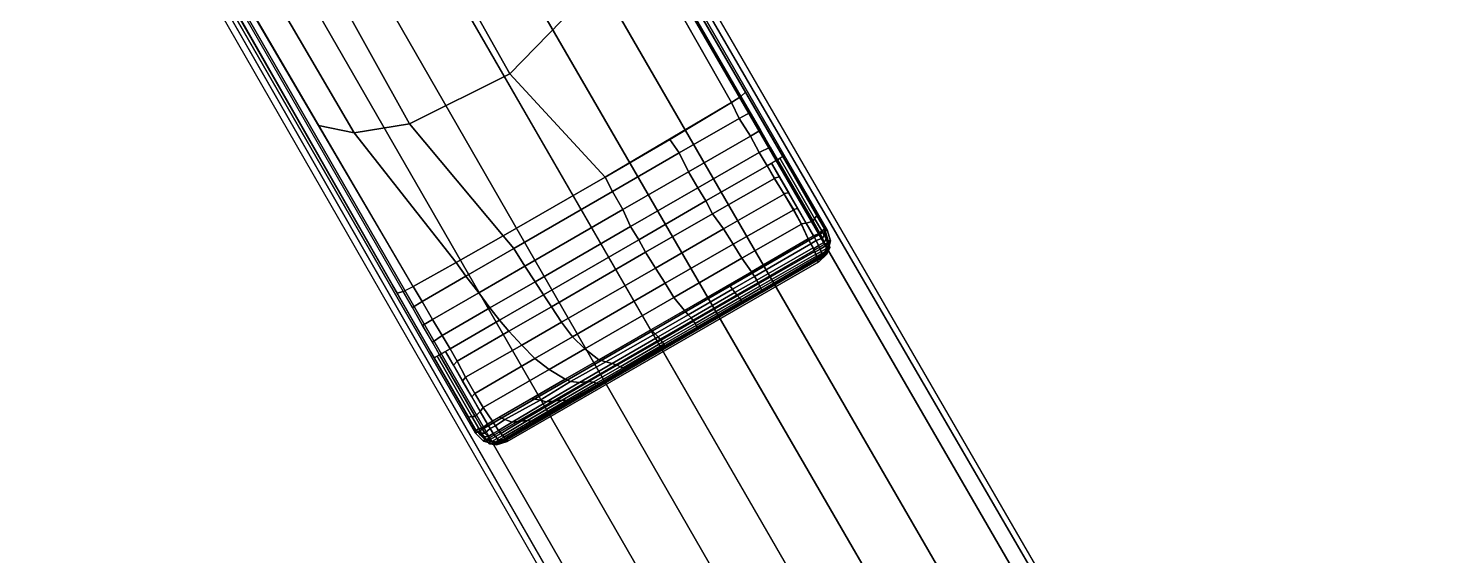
# Model space of a CAD drawing. Header units: inches. Extents: x -1507 to 39677, y -2256 to 26424.
# Drawn here: x 2721.26 to 2726.72, y 1576.48 to 1578.52 of the extents above; entities that cross this region are included whole.
import ezdxf

# ---------------------------------------------------------------- set-up
doc = ezdxf.new("R2010")
doc.units = ezdxf.units.IN
doc.layers.add('table leg', color=7, linetype='Continuous')
doc.layers.add('table top', color=7, linetype='Continuous')

msp = doc.modelspace()

# ---------------------------------------------------------------- linework, layer by layer
at = {"layer": 'table leg'}
for points, invisible_edges in [([(2721.2637, 1583.157, 122.7413), (2722.7175, 1580.5947, 123.3749), (2725.6848, 1575.4871, 122.918), (2725.7147, 1575.4791, 122.2923)], 1), ([(2724.2661, 1574.6428, 122.2923), (2724.2741, 1574.6727, 122.918), (2721.3345, 1579.7962, 123.3749), (2719.8424, 1582.3364, 122.7413)], 4)]:
    msp.add_3dface(points, dxfattribs=dict(at, invisible_edges=invisible_edges))
for points in [[(2722.7175, 1580.5947, 123.3749), (2722.6712, 1580.5635, 123.4446), (2725.6321, 1575.4518, 122.9894), (2725.6848, 1575.4871, 122.918)], [(2722.4606, 1580.4419, 123.484), (2725.4188, 1575.3287, 123.0233), (2725.6321, 1575.4518, 122.9894), (2722.6712, 1580.5635, 123.4446)], [(2722.244, 1580.3169, 123.5206), (2725.2048, 1575.2051, 123.0476), (2725.4188, 1575.3287, 123.0233), (2722.4606, 1580.4419, 123.484)], [(2724.9816, 1575.0762, 123.0699), (2725.2048, 1575.2051, 123.0476), (2722.244, 1580.3169, 123.5206), (2722.0269, 1580.1916, 123.5417)], [(2722.0289, 1580.1927, 123.5417), (2721.8119, 1580.0674, 123.5206), (2724.7584, 1574.9474, 123.0476), (2724.9816, 1575.0762, 123.0699)], [(2721.5952, 1579.9423, 123.484), (2724.5443, 1574.8238, 123.0233), (2724.7584, 1574.9474, 123.0476), (2721.8119, 1580.0674, 123.5206)], [(2721.3847, 1579.8208, 123.4446), (2724.3311, 1574.7007, 122.9894), (2724.5443, 1574.8238, 123.0233), (2721.5952, 1579.9423, 123.484)], [(2724.2741, 1574.6727, 122.918), (2724.3311, 1574.7007, 122.9894), (2721.3847, 1579.8208, 123.4446), (2721.3345, 1579.7962, 123.3749)]]:
    msp.add_3dface(points, dxfattribs=at)
at = {"layer": 'table top', "invisible_edges": 15}
for points in [[(2723.166, 1565.5532, 20.5), (2723.1658, 1606.9554, 20.5), (2718.3829, 1607.1347, 20.5), (2718.3819, 1565.374, 20.5)], [(2718.3857, 1607.1346, 19.324), (2723.1653, 1606.9553, 19.324), (2723.1661, 1565.5532, 19.324), (2718.3835, 1565.374, 19.324)], [(2727.9401, 1565.8517, 19.324), (2723.1661, 1565.5532, 19.324), (2723.1653, 1606.9553, 19.324), (2727.9401, 1606.6569, 19.324)], [(2727.9401, 1565.8517, 20.5), (2727.9401, 1606.6569, 20.5), (2723.1658, 1606.9554, 20.5), (2723.166, 1565.5532, 20.5)]]:
    msp.add_3dface(points, dxfattribs=at)
at = {"layer": 'table top'}
for points in [[(2724.3494, 1577.7392, 147.1256), (2720.3088, 1584.7378, 147.1256), (2718.9491, 1583.9528, 147.1256), (2722.9898, 1576.9542, 147.1256)], [(2724.3375, 1577.7487, 146.8095), (2720.8877, 1583.6779, 146.3069), (2720.7198, 1584.0259, 147.1256), (2724.3494, 1577.7392, 147.1256)], [(2724.0332, 1578.2712, 146.6766), (2720.9374, 1583.5748, 146.0644), (2720.8877, 1583.6779, 146.3069), (2724.017, 1578.2997, 146.7628)], [(2724.0332, 1578.2712, 146.6766), (2724.0154, 1578.2544, 146.6206), (2720.9428, 1583.5635, 146.0377), (2720.9374, 1583.5748, 146.0644)], [(2723.979, 1578.2309, 146.5981), (2720.9477, 1583.5535, 146.0141), (2720.9428, 1583.5635, 146.0377), (2724.0154, 1578.2544, 146.6206)], [(2719.5775, 1582.9215, 146.3069), (2722.9874, 1576.9693, 146.8095), (2722.9898, 1576.9542, 147.1256), (2719.3601, 1583.2409, 147.1256)], [(2719.642, 1582.8269, 146.0644), (2722.6871, 1577.4941, 146.6766), (2722.6706, 1577.5223, 146.7628), (2719.5775, 1582.9215, 146.3069)], [(2719.642, 1582.8269, 146.0644), (2719.649, 1582.8165, 146.0377), (2722.7106, 1577.5011, 146.6206), (2722.6871, 1577.4941, 146.6766)], [(2722.7106, 1577.5011, 146.6206), (2722.7491, 1577.5208, 146.5981), (2719.6553, 1582.8073, 146.0141), (2719.649, 1582.8165, 146.0377)], [(2722.8748, 1580.1762, 146.3833), (2723.6236, 1578.8577, 146.5286), (2723.122, 1578.3414, 146.3891), (2722.3799, 1579.6631, 146.2433)], [(2722.3799, 1579.6631, 146.2433), (2723.122, 1578.3414, 146.3891), (2722.7353, 1578.1484, 146.4076), (2722.0004, 1579.4703, 146.2595)], [(2721.7512, 1579.431, 146.3237), (2722.5211, 1578.114, 146.4624), (2722.3838, 1578.1424, 146.5286), (2721.6099, 1579.4613, 146.382)], [(2722.0004, 1579.4703, 146.2595), (2722.7353, 1578.1484, 146.4076), (2722.5211, 1578.114, 146.4624), (2721.7512, 1579.431, 146.3237)], [(2723.6236, 1578.8577, 146.5286), (2723.979, 1578.2309, 146.5981), (2723.491, 1577.9425, 146.5371), (2723.122, 1578.3414, 146.3891)], [(2723.122, 1578.3414, 146.3891), (2723.491, 1577.9425, 146.5371), (2723.0969, 1577.716, 146.5467), (2722.7353, 1578.1484, 146.4076)], [(2724.1772, 1578.0223, 146.693), (2724.0332, 1578.2712, 146.6766), (2724.017, 1578.2997, 146.7628), (2724.1649, 1578.0454, 146.7844)], [(2724.009, 1578.1699, 146.6038), (2723.979, 1578.2309, 146.5981), (2724.0154, 1578.2544, 146.6206), (2724.0512, 1578.1926, 146.6246)], [(2724.157, 1578.0102, 146.6362), (2724.0154, 1578.2544, 146.6206), (2724.0332, 1578.2712, 146.6766), (2724.1772, 1578.0223, 146.693)], [(2723.491, 1577.9425, 146.5371), (2723.979, 1578.2309, 146.5981), (2723.7404, 1578.0887, 146.558)], [(2724.009, 1578.1699, 146.6038), (2723.7776, 1578.0363, 146.5683), (2723.7404, 1578.0887, 146.558), (2723.979, 1578.2309, 146.5981)], [(2724.0521, 1578.1018, 146.6087), (2724.009, 1578.1699, 146.6038), (2724.0512, 1578.1926, 146.6246), (2724.091, 1578.124, 146.629)], [(2722.5211, 1578.114, 146.4624), (2722.9156, 1577.6137, 146.5684), (2722.7491, 1577.5208, 146.5981), (2722.3838, 1578.1424, 146.5286)], [(2722.7353, 1578.1484, 146.4076), (2723.0969, 1577.716, 146.5467), (2722.9156, 1577.6137, 146.5684), (2722.5211, 1578.114, 146.4624)], [(2724.0521, 1578.1018, 146.6087), (2723.8129, 1577.9636, 146.5723), (2723.7776, 1578.0363, 146.5683), (2724.009, 1578.1699, 146.6038)], [(2723.7776, 1578.0363, 146.5683), (2723.5188, 1577.8869, 146.5511), (2723.491, 1577.9425, 146.5371), (2723.7404, 1578.0887, 146.558)], [(2724.0864, 1578.0386, 146.6112), (2723.8498, 1577.9019, 146.5745), (2723.8129, 1577.9636, 146.5723), (2724.0521, 1578.1018, 146.6087)], [(2724.0864, 1578.0386, 146.6112), (2724.0521, 1578.1018, 146.6087), (2724.091, 1578.124, 146.629), (2724.1287, 1578.059, 146.6331)], [(2723.8129, 1577.9636, 146.5723), (2723.5594, 1577.8173, 146.5528), (2723.5188, 1577.8869, 146.5511), (2723.7776, 1578.0363, 146.5683)], [(2724.1168, 1577.9871, 146.6119), (2723.8806, 1577.8507, 146.5759), (2723.8498, 1577.9019, 146.5745), (2724.0864, 1578.0386, 146.6112)], [(2724.1168, 1577.9871, 146.6119), (2724.0864, 1578.0386, 146.6112), (2724.1287, 1578.059, 146.6331), (2724.157, 1578.0102, 146.6362)], [(2724.3094, 1577.7933, 146.6911), (2724.1772, 1578.0223, 146.693), (2724.1649, 1578.0454, 146.7844), (2724.3084, 1577.7988, 146.8053)], [(2724.3006, 1577.7831, 146.6606), (2724.1663, 1578.0158, 146.6622), (2724.1772, 1578.0223, 146.693), (2724.3094, 1577.7933, 146.6911)], [(2724.1459, 1577.9376, 146.6122), (2723.9053, 1577.8013, 146.5818), (2723.8806, 1577.8507, 146.5759), (2724.1168, 1577.9871, 146.6119)], [(2724.1448, 1577.9393, 146.6122), (2724.1168, 1577.9871, 146.6119), (2724.1344, 1577.9972, 146.6225), (2724.165, 1577.9441, 146.6221)], [(2724.2681, 1577.7655, 146.6208), (2724.1344, 1577.9972, 146.6225), (2724.157, 1578.0102, 146.6362), (2724.2944, 1577.7722, 146.6349)], [(2724.2944, 1577.7722, 146.6349), (2724.157, 1578.0102, 146.6362), (2724.1663, 1578.0158, 146.6622), (2724.3006, 1577.7831, 146.6606)], [(2723.5188, 1577.8869, 146.5511), (2723.1376, 1577.6668, 146.558), (2723.0969, 1577.716, 146.5467), (2723.491, 1577.9425, 146.5371)], [(2723.8498, 1577.9019, 146.5745), (2723.5896, 1577.7517, 146.5548), (2723.5594, 1577.8173, 146.5528), (2723.8129, 1577.9636, 146.5723)], [(2724.1833, 1577.8765, 146.6128), (2723.9482, 1577.7433, 146.5833), (2723.9053, 1577.8013, 146.5818), (2724.1459, 1577.9376, 146.6122)], [(2724.181, 1577.8802, 146.6127), (2724.1448, 1577.9393, 146.6122), (2724.165, 1577.9441, 146.6221), (2724.2004, 1577.8827, 146.6217)], [(2723.5594, 1577.8173, 146.5528), (2723.1812, 1577.599, 146.5626), (2723.1376, 1577.6668, 146.558), (2723.5188, 1577.8869, 146.5511)], [(2723.8806, 1577.8507, 146.5759), (2723.6211, 1577.7008, 146.5554), (2723.5896, 1577.7517, 146.5548), (2723.8498, 1577.9019, 146.5745)], [(2724.2196, 1577.816, 146.6132), (2723.9861, 1577.6841, 146.5836), (2723.9482, 1577.7433, 146.5833), (2724.1833, 1577.8765, 146.6128)], [(2724.2182, 1577.8184, 146.6132), (2724.181, 1577.8802, 146.6127), (2724.2004, 1577.8827, 146.6217), (2724.2359, 1577.8212, 146.6212)], [(2723.5896, 1577.7517, 146.5548), (2723.2203, 1577.5385, 146.5645), (2723.1812, 1577.599, 146.5626), (2723.5594, 1577.8173, 146.5528)], [(2723.8806, 1577.8507, 146.5759), (2723.9053, 1577.8013, 146.5818), (2723.6475, 1577.6525, 146.5633), (2723.6211, 1577.7008, 146.5554)], [(2724.2496, 1577.7613, 146.6133), (2724.0194, 1577.6298, 146.5828), (2723.9861, 1577.6841, 146.5836), (2724.2196, 1577.816, 146.6132)], [(2724.2488, 1577.7629, 146.6133), (2724.2182, 1577.8184, 146.6132), (2724.2359, 1577.8212, 146.6212), (2724.2681, 1577.7655, 146.6208)], [(2723.6211, 1577.7008, 146.5554), (2723.2531, 1577.4884, 146.5642), (2723.2203, 1577.5385, 146.5645), (2723.5896, 1577.7517, 146.5548)], [(2723.9053, 1577.8013, 146.5818), (2723.9482, 1577.7433, 146.5833), (2723.6854, 1577.5918, 146.5641), (2723.6475, 1577.6525, 146.5633)], [(2724.276, 1577.7049, 146.6127), (2724.0571, 1577.5773, 146.5836), (2724.0194, 1577.6298, 146.5828), (2724.2496, 1577.7613, 146.6133)], [(2724.276, 1577.7049, 146.6127), (2724.2488, 1577.7629, 146.6133), (2724.2681, 1577.7655, 146.6208), (2724.2964, 1577.7167, 146.6258)], [(2724.2964, 1577.7167, 146.6258), (2724.2681, 1577.7655, 146.6208), (2724.2944, 1577.7722, 146.6349), (2724.321, 1577.7266, 146.6389)], [(2724.321, 1577.7266, 146.6389), (2724.2944, 1577.7722, 146.6349), (2724.3006, 1577.7831, 146.6606), (2724.3279, 1577.7359, 146.6654)], [(2724.3279, 1577.7359, 146.6654), (2724.3006, 1577.7831, 146.6606), (2724.3094, 1577.7933, 146.6911), (2724.3392, 1577.7418, 146.6963)], [(2724.3392, 1577.7418, 146.6963), (2724.3094, 1577.7933, 146.6911), (2724.3084, 1577.7988, 146.8053), (2724.3375, 1577.7487, 146.8095)], [(2723.1376, 1577.6668, 146.558), (2722.9523, 1577.5598, 146.5769), (2722.9156, 1577.6137, 146.5684), (2723.0969, 1577.716, 146.5467)], [(2724.3615, 1577.6966, 147.1256), (2724.3494, 1577.7392, 147.1256), (2722.9898, 1576.9542, 147.1256), (2723.0207, 1576.9224, 147.1256)], [(2723.0207, 1576.9224, 147.1256), (2723.0717, 1576.9092, 147.1256), (2724.3474, 1577.6458, 147.1256), (2724.3615, 1577.6966, 147.1256)], [(2723.6211, 1577.7008, 146.5554), (2723.6475, 1577.6525, 146.5633), (2723.2832, 1577.4423, 146.5687), (2723.2531, 1577.4884, 146.5642)], [(2723.9482, 1577.7433, 146.5833), (2723.9861, 1577.6841, 146.5836), (2723.7233, 1577.5326, 146.5643), (2723.6854, 1577.5918, 146.5641)], [(2724.0687, 1577.5589, 146.5873), (2724.0571, 1577.5773, 146.5836), (2724.276, 1577.7049, 146.6127), (2724.2864, 1577.6857, 146.6154)], [(2724.276, 1577.7049, 146.6127), (2724.2964, 1577.7167, 146.6258), (2724.3063, 1577.6984, 146.6282), (2724.2864, 1577.6857, 146.6154)], [(2724.2864, 1577.6857, 146.6154), (2724.3063, 1577.6984, 146.6282), (2724.3161, 1577.6789, 146.6358), (2724.2959, 1577.6665, 146.6238)], [(2724.2964, 1577.7167, 146.6258), (2724.321, 1577.7266, 146.6389), (2724.3315, 1577.7074, 146.6417), (2724.3063, 1577.6984, 146.6282)], [(2724.3063, 1577.6984, 146.6282), (2724.3315, 1577.7074, 146.6417), (2724.3365, 1577.6906, 146.6489), (2724.3161, 1577.6789, 146.6358)], [(2724.3315, 1577.7074, 146.6417), (2724.321, 1577.7266, 146.6389), (2724.3279, 1577.7359, 146.6654), (2724.3374, 1577.7184, 146.6677)], [(2724.3279, 1577.7359, 146.6654), (2724.3392, 1577.7418, 146.6963), (2724.3412, 1577.7356, 146.7016), (2724.3374, 1577.7184, 146.6677)], [(2724.3315, 1577.7074, 146.6417), (2724.3374, 1577.7184, 146.6677), (2724.3454, 1577.7027, 146.6736), (2724.3365, 1577.6906, 146.6489)], [(2724.3365, 1577.6906, 146.6489), (2724.3454, 1577.7027, 146.6736), (2724.3509, 1577.6909, 146.6809), (2724.3426, 1577.6769, 146.6592)], [(2724.3454, 1577.7027, 146.6736), (2724.3454, 1577.7027, 146.6736), (2724.3374, 1577.7184, 146.6677), (2724.3412, 1577.7356, 146.7016)], [(2724.3531, 1577.6973, 146.7339), (2724.3392, 1577.7418, 146.6963), (2724.3392, 1577.7418, 146.6963), (2724.3375, 1577.7487, 146.8095)], [(2724.3531, 1577.6973, 146.7339), (2724.3375, 1577.7487, 146.8095), (2724.3494, 1577.7392, 147.1256), (2724.3615, 1577.6966, 147.1256)], [(2724.3474, 1577.6458, 147.1256), (2724.3385, 1577.6465, 146.7041), (2724.3531, 1577.6973, 146.7339), (2724.3615, 1577.6966, 147.1256)], [(2724.3454, 1577.7027, 146.6736), (2724.3412, 1577.7356, 146.7016), (2724.3438, 1577.7273, 146.7086), (2724.3509, 1577.6909, 146.6809)], [(2724.3509, 1577.6909, 146.6809), (2724.3438, 1577.7273, 146.7086), (2724.3466, 1577.7184, 146.7161), (2724.3557, 1577.6792, 146.6912)], [(2724.3588, 1577.6709, 146.7011), (2724.3493, 1577.7095, 146.7236), (2724.3531, 1577.6973, 146.7339), (2724.3463, 1577.6736, 146.72)], [(2724.3557, 1577.6792, 146.6912), (2724.3466, 1577.7184, 146.7161), (2724.3493, 1577.7095, 146.7236), (2724.3588, 1577.6709, 146.7011)], [(2723.1812, 1577.599, 146.5626), (2723.0024, 1577.4957, 146.5802), (2722.9523, 1577.5598, 146.5769), (2723.1376, 1577.6668, 146.558)], [(2723.0717, 1576.9092, 147.1256), (2723.1127, 1576.9212, 147.1256), (2724.3165, 1577.6162, 147.1256), (2724.3474, 1577.6458, 147.1256)], [(2723.6475, 1577.6525, 146.5633), (2723.6854, 1577.5918, 146.5641), (2723.3228, 1577.3824, 146.5688), (2723.2832, 1577.4423, 146.5687)], [(2723.9861, 1577.6841, 146.5836), (2724.0194, 1577.6298, 146.5828), (2723.756, 1577.4778, 146.5634), (2723.7233, 1577.5326, 146.5643)], [(2724.0766, 1577.5449, 146.5923), (2724.0687, 1577.5589, 146.5873), (2724.2864, 1577.6857, 146.6154), (2724.2943, 1577.67, 146.6218)], [(2724.0836, 1577.5309, 146.6022), (2724.0766, 1577.5449, 146.5923), (2724.2943, 1577.67, 146.6218), (2724.3008, 1577.6557, 146.6314)], [(2724.0888, 1577.5217, 146.612), (2724.0836, 1577.5309, 146.6022), (2724.3008, 1577.6557, 146.6314), (2724.3048, 1577.6458, 146.6411)], [(2724.0932, 1577.5137, 146.6236), (2724.0888, 1577.5217, 146.612), (2724.3048, 1577.6458, 146.6411), (2724.3078, 1577.6371, 146.6524)], [(2724.2959, 1577.6665, 146.6238), (2724.3161, 1577.6789, 146.6358), (2724.3222, 1577.6651, 146.6461), (2724.302, 1577.6527, 146.634)], [(2724.302, 1577.6527, 146.634), (2724.3222, 1577.6651, 146.6461), (2724.3258, 1577.6559, 146.6557), (2724.3056, 1577.6435, 146.6437)], [(2724.3056, 1577.6435, 146.6437), (2724.3258, 1577.6559, 146.6557), (2724.3284, 1577.648, 146.6667), (2724.3082, 1577.6356, 146.6547)], [(2724.3296, 1577.6436, 146.6744), (2724.3284, 1577.648, 146.6667), (2724.3082, 1577.6356, 146.6547), (2724.3097, 1577.6295, 146.666)], [(2724.3082, 1577.6356, 146.6547), (2724.3284, 1577.648, 146.6667), (2724.3296, 1577.6436, 146.6744), (2724.3097, 1577.6295, 146.666)], [(2724.3097, 1577.6295, 146.666), (2724.3296, 1577.6436, 146.6744), (2724.3302, 1577.6403, 146.6819), (2724.3102, 1577.626, 146.6748)], [(2724.3102, 1577.626, 146.6748), (2724.3302, 1577.6403, 146.6819), (2724.3306, 1577.637, 146.6904), (2724.3101, 1577.6226, 146.6868)], [(2724.3161, 1577.6789, 146.6358), (2724.3365, 1577.6906, 146.6489), (2724.3426, 1577.6769, 146.6592), (2724.3222, 1577.6651, 146.6461)], [(2724.3222, 1577.6651, 146.6461), (2724.3426, 1577.6769, 146.6592), (2724.3462, 1577.6677, 146.6688), (2724.3258, 1577.6559, 146.6557)], [(2724.3258, 1577.6559, 146.6557), (2724.3462, 1577.6677, 146.6688), (2724.3488, 1577.6598, 146.6798), (2724.3284, 1577.648, 146.6667)], [(2724.3284, 1577.648, 146.6667), (2724.3488, 1577.6598, 146.6798), (2724.35, 1577.6554, 146.6875), (2724.3296, 1577.6436, 146.6744)], [(2724.3284, 1577.648, 146.6667), (2724.3488, 1577.6598, 146.6798), (2724.35, 1577.6554, 146.6875), (2724.3296, 1577.6436, 146.6744)], [(2724.3306, 1577.637, 146.6904), (2724.3507, 1577.6519, 146.6948), (2724.3385, 1577.6465, 146.7041), (2724.3293, 1577.6303, 146.7041)], [(2724.3323, 1577.6313, 147.1256), (2724.3293, 1577.6303, 146.7041), (2724.3385, 1577.6465, 146.7041), (2724.3474, 1577.6458, 147.1256)], [(2724.3302, 1577.6403, 146.6819), (2724.3296, 1577.6436, 146.6744), (2724.35, 1577.6554, 146.6875), (2724.3503, 1577.6539, 146.6905)], [(2724.3302, 1577.6403, 146.6819), (2724.3503, 1577.6539, 146.6905), (2724.3507, 1577.6519, 146.6948), (2724.3306, 1577.637, 146.6904)], [(2724.3463, 1577.6736, 146.72), (2724.3463, 1577.6736, 146.72), (2724.3385, 1577.6465, 146.7041), (2724.3588, 1577.6709, 146.7011)], [(2724.3385, 1577.6465, 146.7041), (2724.3385, 1577.6465, 146.7041), (2724.3507, 1577.6519, 146.6948), (2724.3588, 1577.6709, 146.7011)], [(2724.3426, 1577.6769, 146.6592), (2724.3509, 1577.6909, 146.6809), (2724.3557, 1577.6792, 146.6912), (2724.3462, 1577.6677, 146.6688)], [(2724.3462, 1577.6677, 146.6688), (2724.3557, 1577.6792, 146.6912), (2724.3588, 1577.6709, 146.7011), (2724.3488, 1577.6598, 146.6798)], [(2724.3488, 1577.6598, 146.6798), (2724.3588, 1577.6709, 146.7011), (2724.3588, 1577.6709, 146.7011), (2724.35, 1577.6554, 146.6875)], [(2724.3488, 1577.6598, 146.6798), (2724.3588, 1577.6709, 146.7011), (2724.3588, 1577.6709, 146.7011), (2724.35, 1577.6554, 146.6875)], [(2724.35, 1577.6554, 146.6875), (2724.3588, 1577.6709, 146.7011), (2724.3588, 1577.6709, 146.7011), (2724.3507, 1577.6519, 146.6948)], [(2722.9523, 1577.5598, 146.5769), (2722.7835, 1577.4624, 146.6038), (2722.7491, 1577.5208, 146.5981), (2722.9156, 1577.6137, 146.5684)], [(2723.2203, 1577.5385, 146.5645), (2723.045, 1577.4373, 146.5824), (2723.0024, 1577.4957, 146.5802), (2723.1812, 1577.599, 146.5626)], [(2723.1127, 1576.9212, 147.1256), (2723.1128, 1576.9298, 146.7001), (2724.309, 1577.6205, 146.7001), (2724.3165, 1577.6162, 147.1256)], [(2723.6854, 1577.5918, 146.5641), (2723.7233, 1577.5326, 146.5643), (2723.3644, 1577.3255, 146.5688), (2723.3228, 1577.3824, 146.5688)], [(2724.0194, 1577.6298, 146.5828), (2724.0571, 1577.5773, 146.5836), (2723.7979, 1577.4282, 146.5627), (2723.756, 1577.4778, 146.5634)], [(2724.0969, 1577.5068, 146.6345), (2724.0932, 1577.5137, 146.6236), (2724.3078, 1577.6371, 146.6524), (2724.3095, 1577.6305, 146.664)], [(2724.0977, 1577.499, 146.6712), (2724.309, 1577.6205, 146.7001), (2724.0949, 1577.4969, 146.7001)], [(2724.0983, 1577.5048, 146.6445), (2724.0969, 1577.5068, 146.6345), (2724.3095, 1577.6305, 146.664), (2724.3102, 1577.6266, 146.6732)], [(2724.0977, 1577.499, 146.6712), (2724.0989, 1577.5013, 146.6575), (2724.3102, 1577.6227, 146.6863), (2724.309, 1577.6205, 146.7001)], [(2724.0989, 1577.5013, 146.6575), (2724.0983, 1577.5048, 146.6445), (2724.3102, 1577.6266, 146.6732), (2724.3102, 1577.6227, 146.6863)], [(2724.3101, 1577.6226, 146.6868), (2724.3306, 1577.637, 146.6904), (2724.3293, 1577.6303, 146.7041), (2724.309, 1577.6205, 146.7001)], [(2724.3165, 1577.6162, 147.1256), (2724.309, 1577.6205, 146.7001), (2724.3293, 1577.6303, 146.7041), (2724.3323, 1577.6313, 147.1256)], [(2723.0024, 1577.4957, 146.5802), (2722.8244, 1577.393, 146.6087), (2722.7835, 1577.4624, 146.6038), (2722.9523, 1577.5598, 146.5769)], [(2723.2531, 1577.4884, 146.5642), (2723.0828, 1577.3901, 146.5821), (2723.045, 1577.4373, 146.5824), (2723.2203, 1577.5385, 146.5645)], [(2723.7233, 1577.5326, 146.5643), (2723.756, 1577.4778, 146.5634), (2723.4125, 1577.2795, 146.568), (2723.3644, 1577.3255, 146.5688)], [(2723.9832, 1577.5101, 146.5783), (2723.9698, 1577.527, 146.5765), (2724.0571, 1577.5773, 146.5836), (2724.0687, 1577.5589, 146.5873)], [(2723.9927, 1577.4967, 146.5835), (2723.9832, 1577.5101, 146.5783), (2724.0687, 1577.5589, 146.5873), (2724.0766, 1577.5449, 146.5923)], [(2724.0028, 1577.4845, 146.5936), (2723.9927, 1577.4967, 146.5835), (2724.0766, 1577.5449, 146.5923), (2724.0836, 1577.5309, 146.6022)], [(2722.6871, 1577.4941, 146.6766), (2722.8306, 1577.2449, 146.693), (2722.8168, 1577.2671, 146.7844), (2722.6706, 1577.5223, 146.7628)], [(2722.7106, 1577.5011, 146.6206), (2722.8513, 1577.2563, 146.6362), (2722.8306, 1577.2449, 146.693), (2722.6871, 1577.4941, 146.6766)], [(2722.7491, 1577.5208, 146.5981), (2722.7835, 1577.4624, 146.6038), (2722.7462, 1577.4391, 146.6246), (2722.7106, 1577.5011, 146.6206)], [(2723.045, 1577.4373, 146.5824), (2722.861, 1577.331, 146.6112), (2722.8244, 1577.393, 146.6087), (2723.0024, 1577.4957, 146.5802)], [(2723.2531, 1577.4884, 146.5642), (2723.2832, 1577.4423, 146.5687), (2723.1185, 1577.3474, 146.5845), (2723.0828, 1577.3901, 146.5821)], [(2723.756, 1577.4778, 146.5634), (2723.7979, 1577.4282, 146.5627), (2723.4661, 1577.2367, 146.5656), (2723.4125, 1577.2795, 146.568)], [(2723.8123, 1577.4114, 146.5682), (2723.7979, 1577.4282, 146.5627), (2723.9698, 1577.527, 146.5765), (2723.9832, 1577.5101, 146.5783)], [(2723.8228, 1577.3988, 146.5734), (2723.8123, 1577.4114, 146.5682), (2723.9832, 1577.5101, 146.5783), (2723.9927, 1577.4967, 146.5835)], [(2723.832, 1577.3861, 146.5831), (2723.8228, 1577.3988, 146.5734), (2723.9927, 1577.4967, 146.5835), (2724.0028, 1577.4845, 146.5936)], [(2723.8386, 1577.3776, 146.5929), (2723.832, 1577.3861, 146.5831), (2724.0028, 1577.4845, 146.5936), (2724.0098, 1577.4762, 146.6034)], [(2724.0098, 1577.4762, 146.6034), (2724.0028, 1577.4845, 146.5936), (2724.0836, 1577.5309, 146.6022), (2724.0888, 1577.5217, 146.612)], [(2724.0149, 1577.4686, 146.615), (2724.0098, 1577.4762, 146.6034), (2724.0888, 1577.5217, 146.612), (2724.0932, 1577.5137, 146.6236)], [(2724.0179, 1577.4628, 146.6267), (2724.0149, 1577.4686, 146.615), (2724.0932, 1577.5137, 146.6236), (2724.0969, 1577.5068, 146.6345)], [(2724.0187, 1577.4536, 146.6626), (2724.0977, 1577.499, 146.6712), (2724.0949, 1577.4969, 146.7001), (2724.0153, 1577.4509, 146.7001)], [(2724.0191, 1577.4592, 146.6358), (2724.0179, 1577.4628, 146.6267), (2724.0969, 1577.5068, 146.6345), (2724.0983, 1577.5048, 146.6445)], [(2724.0187, 1577.4536, 146.6626), (2724.02, 1577.4559, 146.6489), (2724.0989, 1577.5013, 146.6575), (2724.0977, 1577.499, 146.6712)], [(2724.02, 1577.4559, 146.6489), (2724.0191, 1577.4592, 146.6358), (2724.0983, 1577.5048, 146.6445), (2724.0989, 1577.5013, 146.6575)], [(2722.7835, 1577.4624, 146.6038), (2722.8244, 1577.393, 146.6087), (2722.7857, 1577.3703, 146.629), (2722.7462, 1577.4391, 146.6246)], [(2723.0828, 1577.3901, 146.5821), (2722.8914, 1577.2796, 146.6119), (2722.861, 1577.331, 146.6112), (2723.045, 1577.4373, 146.5824)], [(2723.2832, 1577.4423, 146.5687), (2723.3228, 1577.3824, 146.5688), (2723.1691, 1577.2939, 146.5835), (2723.1185, 1577.3474, 146.5845)], [(2723.6838, 1577.3376, 146.5657), (2723.6692, 1577.3539, 146.5638), (2723.7979, 1577.4282, 146.5627), (2723.8123, 1577.4114, 146.5682)], [(2723.8432, 1577.3697, 146.6044), (2723.8386, 1577.3776, 146.5929), (2724.0098, 1577.4762, 146.6034), (2724.0149, 1577.4686, 146.615)], [(2723.846, 1577.3637, 146.6159), (2723.8432, 1577.3697, 146.6044), (2724.0149, 1577.4686, 146.615), (2724.0179, 1577.4628, 146.6267)], [(2723.8477, 1577.3551, 146.6519), (2724.0187, 1577.4536, 146.6626), (2724.0153, 1577.4509, 146.7001), (2723.8445, 1577.3523, 146.7001)], [(2723.8474, 1577.3603, 146.625), (2723.846, 1577.3637, 146.6159), (2724.0179, 1577.4628, 146.6267), (2724.0191, 1577.4592, 146.6358)], [(2723.8479, 1577.3568, 146.6381), (2723.8474, 1577.3603, 146.625), (2724.0191, 1577.4592, 146.6358), (2724.02, 1577.4559, 146.6489)], [(2723.8477, 1577.3551, 146.6519), (2723.8479, 1577.3568, 146.6381), (2724.02, 1577.4559, 146.6489), (2724.0187, 1577.4536, 146.6626)], [(2722.8244, 1577.393, 146.6087), (2722.861, 1577.331, 146.6112), (2722.8232, 1577.3052, 146.6331), (2722.7857, 1577.3703, 146.629)], [(2723.0828, 1577.3901, 146.5821), (2723.1185, 1577.3474, 146.5845), (2722.9187, 1577.2314, 146.6122), (2722.8914, 1577.2796, 146.6119)], [(2723.3228, 1577.3824, 146.5688), (2723.3644, 1577.3255, 146.5688), (2723.2194, 1577.2419, 146.5822), (2723.1691, 1577.2939, 146.5835)], [(2723.6959, 1577.3256, 146.5709), (2723.6838, 1577.3376, 146.5657), (2723.8123, 1577.4114, 146.5682), (2723.8228, 1577.3988, 146.5734)], [(2723.7061, 1577.3135, 146.5805), (2723.6959, 1577.3256, 146.5709), (2723.8228, 1577.3988, 146.5734), (2723.832, 1577.3861, 146.5831)], [(2723.7128, 1577.305, 146.5902), (2723.7061, 1577.3135, 146.5805), (2723.832, 1577.3861, 146.5831), (2723.8386, 1577.3776, 146.5929)], [(2723.7179, 1577.2975, 146.6015), (2723.7128, 1577.305, 146.5902), (2723.8386, 1577.3776, 146.5929), (2723.8432, 1577.3697, 146.6044)], [(2723.7214, 1577.292, 146.6133), (2723.7179, 1577.2975, 146.6015), (2723.8432, 1577.3697, 146.6044), (2723.846, 1577.3637, 146.6159)], [(2722.861, 1577.331, 146.6112), (2722.8914, 1577.2796, 146.6119), (2722.8513, 1577.2563, 146.6362), (2722.8232, 1577.3052, 146.6331)], [(2723.1185, 1577.3474, 146.5845), (2723.1691, 1577.2939, 146.5835), (2722.9518, 1577.1706, 146.6127), (2722.9187, 1577.2314, 146.6122)], [(2723.3644, 1577.3255, 146.5688), (2723.4125, 1577.2795, 146.568), (2723.2745, 1577.2, 146.5798), (2723.2194, 1577.2419, 146.5822)], [(2723.4661, 1577.2367, 146.5656), (2723.6692, 1577.3539, 146.5638), (2723.6838, 1577.3376, 146.5657), (2723.4933, 1577.229, 146.5703)], [(2723.4933, 1577.229, 146.5703), (2723.6838, 1577.3376, 146.5657), (2723.6959, 1577.3256, 146.5709), (2723.5176, 1577.2226, 146.5746)], [(2723.5176, 1577.2226, 146.5746), (2723.6959, 1577.3256, 146.5709), (2723.7061, 1577.3135, 146.5805), (2723.5376, 1577.2161, 146.5836)], [(2723.5376, 1577.2161, 146.5836), (2723.7061, 1577.3135, 146.5805), (2723.7128, 1577.305, 146.5902), (2723.5487, 1577.2102, 146.593)], [(2723.724, 1577.2837, 146.6493), (2723.8477, 1577.3551, 146.6519), (2723.8445, 1577.3523, 146.7001), (2723.7206, 1577.2808, 146.7001)], [(2723.7234, 1577.2888, 146.6225), (2723.7214, 1577.292, 146.6133), (2723.846, 1577.3637, 146.6159), (2723.8474, 1577.3603, 146.625)], [(2723.7247, 1577.2857, 146.6355), (2723.7234, 1577.2888, 146.6225), (2723.8474, 1577.3603, 146.625), (2723.8479, 1577.3568, 146.6381)], [(2723.724, 1577.2837, 146.6493), (2723.7247, 1577.2857, 146.6355), (2723.8479, 1577.3568, 146.6381), (2723.8477, 1577.3551, 146.6519)], [(2722.8306, 1577.2449, 146.693), (2722.9629, 1577.0159, 146.6911), (2722.9586, 1577.0195, 146.8053), (2722.8168, 1577.2671, 146.7844)], [(2722.8739, 1577.2694, 146.6225), (2723.0076, 1577.0378, 146.6208), (2722.9887, 1577.0183, 146.6349), (2722.8513, 1577.2563, 146.6362)], [(2722.8914, 1577.2796, 146.6119), (2722.9187, 1577.2314, 146.6122), (2722.9045, 1577.2164, 146.6221), (2722.8739, 1577.2694, 146.6225)], [(2723.1691, 1577.2939, 146.5835), (2723.2194, 1577.2419, 146.5822), (2722.9868, 1577.1074, 146.6132), (2722.9518, 1577.1706, 146.6127)], [(2723.4125, 1577.2795, 146.568), (2723.4661, 1577.2367, 146.5656), (2723.3371, 1577.1623, 146.5753), (2723.2745, 1577.2, 146.5798)], [(2723.5487, 1577.2102, 146.593), (2723.7128, 1577.305, 146.5902), (2723.7179, 1577.2975, 146.6015), (2723.5601, 1577.2063, 146.6043)], [(2723.5601, 1577.2063, 146.6043), (2723.7179, 1577.2975, 146.6015), (2723.7214, 1577.292, 146.6133), (2723.5688, 1577.2038, 146.6158)], [(2723.5688, 1577.2038, 146.6158), (2723.7214, 1577.292, 146.6133), (2723.7234, 1577.2888, 146.6225), (2723.574, 1577.2025, 146.6248)], [(2723.574, 1577.2025, 146.6248), (2723.7234, 1577.2888, 146.6225), (2723.7247, 1577.2857, 146.6355), (2723.5786, 1577.2013, 146.6376)], [(2723.5786, 1577.2013, 146.6376), (2723.7247, 1577.2857, 146.6355), (2723.724, 1577.2837, 146.6493), (2723.5817, 1577.2016, 146.6512)], [(2723.5817, 1577.2016, 146.6512), (2723.724, 1577.2837, 146.6493), (2723.7206, 1577.2808, 146.7001), (2723.5894, 1577.205, 146.7001)], [(2722.8418, 1577.2511, 146.6622), (2722.9762, 1577.0184, 146.6606), (2722.9629, 1577.0159, 146.6911), (2722.8306, 1577.2449, 146.693)], [(2722.8513, 1577.2563, 146.6362), (2722.9887, 1577.0183, 146.6349), (2722.9762, 1577.0184, 146.6606), (2722.8418, 1577.2511, 146.6622)], [(2722.9187, 1577.2314, 146.6122), (2722.9518, 1577.1706, 146.6127), (2722.9399, 1577.155, 146.6217), (2722.9045, 1577.2164, 146.6221)], [(2723.2194, 1577.2419, 146.5822), (2723.2745, 1577.2, 146.5798), (2723.0195, 1577.0532, 146.6133), (2722.9868, 1577.1074, 146.6132)], [(2723.3568, 1577.1538, 146.5795), (2723.3371, 1577.1623, 146.5753), (2723.4661, 1577.2367, 146.5656), (2723.4933, 1577.229, 146.5703)], [(2723.3919, 1577.1498, 146.5833), (2723.3568, 1577.1538, 146.5795), (2723.4933, 1577.229, 146.5703), (2723.5176, 1577.2226, 146.5746)], [(2723.428, 1577.1527, 146.5905), (2723.3919, 1577.1498, 146.5833), (2723.5176, 1577.2226, 146.5746), (2723.5376, 1577.2161, 146.5836)], [(2723.4448, 1577.1501, 146.5993), (2723.428, 1577.1527, 146.5905), (2723.5376, 1577.2161, 146.5836), (2723.5487, 1577.2102, 146.593)], [(2723.4574, 1577.147, 146.6099), (2723.4448, 1577.1501, 146.5993), (2723.5487, 1577.2102, 146.593), (2723.5601, 1577.2063, 146.6043)], [(2723.466, 1577.1443, 146.6212), (2723.4574, 1577.147, 146.6099), (2723.5601, 1577.2063, 146.6043), (2723.5688, 1577.2038, 146.6158)], [(2723.4816, 1577.1437, 146.6561), (2723.5817, 1577.2016, 146.6512), (2723.5894, 1577.205, 146.7001), (2723.4876, 1577.1462, 146.7001)], [(2722.9518, 1577.1706, 146.6127), (2722.9868, 1577.1074, 146.6132), (2722.9754, 1577.0935, 146.6212), (2722.9399, 1577.155, 146.6217)], [(2723.2745, 1577.2, 146.5798), (2723.3371, 1577.1623, 146.5753), (2723.0561, 1577.0006, 146.6127), (2723.0195, 1577.0532, 146.6133)], [(2723.2395, 1577.0811, 146.5937), (2723.2076, 1577.0878, 146.5925), (2723.3371, 1577.1623, 146.5753), (2723.3568, 1577.1538, 146.5795)], [(2723.2639, 1577.0753, 146.5969), (2723.2395, 1577.0811, 146.5937), (2723.3568, 1577.1538, 146.5795), (2723.3919, 1577.1498, 146.5833)], [(2723.3003, 1577.0786, 146.603), (2723.2639, 1577.0753, 146.5969), (2723.3919, 1577.1498, 146.5833), (2723.428, 1577.1527, 146.5905)], [(2723.3253, 1577.0809, 146.6103), (2723.3003, 1577.0786, 146.603), (2723.428, 1577.1527, 146.5905), (2723.4448, 1577.1501, 146.5993)], [(2723.3416, 1577.0799, 146.6202), (2723.3253, 1577.0809, 146.6103), (2723.4448, 1577.1501, 146.5993), (2723.4574, 1577.147, 146.6099)], [(2723.4711, 1577.143, 146.6301), (2723.466, 1577.1443, 146.6212), (2723.5688, 1577.2038, 146.6158), (2723.574, 1577.2025, 146.6248)], [(2723.4786, 1577.1434, 146.6426), (2723.4711, 1577.143, 146.6301), (2723.574, 1577.2025, 146.6248), (2723.5786, 1577.2013, 146.6376)], [(2723.4816, 1577.1437, 146.6561), (2723.4786, 1577.1434, 146.6426), (2723.5786, 1577.2013, 146.6376), (2723.5817, 1577.2016, 146.6512)], [(2722.9868, 1577.1074, 146.6132), (2723.0195, 1577.0532, 146.6133), (2723.0076, 1577.0378, 146.6208), (2722.9754, 1577.0935, 146.6212)], [(2723.3536, 1577.0793, 146.6307), (2723.3416, 1577.0799, 146.6202), (2723.4574, 1577.147, 146.6099), (2723.466, 1577.1443, 146.6212)], [(2723.359, 1577.0781, 146.6394), (2723.3536, 1577.0793, 146.6307), (2723.466, 1577.1443, 146.6212), (2723.4711, 1577.143, 146.6301)], [(2723.3669, 1577.0788, 146.6517), (2723.359, 1577.0781, 146.6394), (2723.4711, 1577.143, 146.6301), (2723.4786, 1577.1434, 146.6426)], [(2723.3747, 1577.0817, 146.6646), (2723.3669, 1577.0788, 146.6517), (2723.4786, 1577.1434, 146.6426), (2723.4816, 1577.1437, 146.6561)], [(2723.3747, 1577.0817, 146.6646), (2723.4816, 1577.1437, 146.6561), (2723.4876, 1577.1462, 146.7001), (2723.3693, 1577.0779, 146.7001)], [(2723.0195, 1577.0532, 146.6133), (2723.0561, 1577.0006, 146.6127), (2723.0358, 1576.9888, 146.6258), (2723.0076, 1577.0378, 146.6208)], [(2723.1033, 1577.0064, 146.6096), (2723.0822, 1577.0156, 146.6092), (2723.2076, 1577.0878, 146.5925), (2723.2395, 1577.0811, 146.5937)], [(2723.1315, 1576.9961, 146.6155), (2723.1033, 1577.0064, 146.6096), (2723.2395, 1577.0811, 146.5937), (2723.2639, 1577.0753, 146.5969)], [(2723.1669, 1576.9997, 146.6212), (2723.1315, 1576.9961, 146.6155), (2723.2639, 1577.0753, 146.5969), (2723.3003, 1577.0786, 146.603)], [(2723.1911, 1577.0022, 146.6279), (2723.1669, 1576.9997, 146.6212), (2723.3003, 1577.0786, 146.603), (2723.3253, 1577.0809, 146.6103)], [(2723.2056, 1577.0005, 146.6375), (2723.1911, 1577.0022, 146.6279), (2723.3253, 1577.0809, 146.6103), (2723.3416, 1577.0799, 146.6202)], [(2723.2177, 1577.0002, 146.6477), (2723.2056, 1577.0005, 146.6375), (2723.3416, 1577.0799, 146.6202), (2723.3536, 1577.0793, 146.6307)], [(2723.2215, 1576.9982, 146.6564), (2723.2177, 1577.0002, 146.6477), (2723.3536, 1577.0793, 146.6307), (2723.359, 1577.0781, 146.6394)], [(2723.229, 1576.9988, 146.6682), (2723.2215, 1576.9982, 146.6564), (2723.359, 1577.0781, 146.6394), (2723.3669, 1577.0788, 146.6517)], [(2723.2275, 1576.9965, 146.682), (2723.3747, 1577.0817, 146.6646), (2723.3693, 1577.0779, 146.7001), (2723.2261, 1576.9953, 146.7001)], [(2723.2275, 1576.9965, 146.682), (2723.229, 1576.9988, 146.6682), (2723.3669, 1577.0788, 146.6517), (2723.3747, 1577.0817, 146.6646)], [(2722.9629, 1577.0159, 146.6911), (2722.9926, 1576.9643, 146.6963), (2722.9874, 1576.9693, 146.8095), (2722.9586, 1577.0195, 146.8053)], [(2722.9762, 1577.0184, 146.6606), (2723.0033, 1576.9712, 146.6654), (2722.9926, 1576.9643, 146.6963), (2722.9629, 1577.0159, 146.6911)], [(2722.9887, 1577.0183, 146.6349), (2723.0148, 1576.9725, 146.6389), (2723.0033, 1576.9712, 146.6654), (2722.9762, 1577.0184, 146.6606)], [(2723.0076, 1577.0378, 146.6208), (2723.0358, 1576.9888, 146.6258), (2723.0148, 1576.9725, 146.6389), (2722.9887, 1577.0183, 146.6349)], [(2723.0148, 1576.9725, 146.6389), (2723.0358, 1576.9888, 146.6258), (2723.0466, 1576.9711, 146.6282), (2723.0262, 1576.9539, 146.6417)], [(2723.0358, 1576.9888, 146.6258), (2723.0561, 1577.0006, 146.6127), (2723.0676, 1576.982, 146.6154), (2723.0466, 1576.9711, 146.6282)], [(2723.0676, 1576.982, 146.6154), (2723.0561, 1577.0006, 146.6127), (2723.0822, 1577.0156, 146.6092), (2723.1033, 1577.0064, 146.6096)], [(2723.0794, 1576.9642, 146.6238), (2723.0676, 1576.982, 146.6154), (2723.1033, 1577.0064, 146.6096), (2723.1315, 1576.9961, 146.6155)], [(2723.0883, 1576.952, 146.634), (2723.0794, 1576.9642, 146.6238), (2723.1315, 1576.9961, 146.6155), (2723.1669, 1576.9997, 146.6212)], [(2723.0945, 1576.9443, 146.6437), (2723.0883, 1576.952, 146.634), (2723.1669, 1576.9997, 146.6212), (2723.1911, 1577.0022, 146.6279)], [(2723.1, 1576.9381, 146.6547), (2723.0945, 1576.9443, 146.6437), (2723.1911, 1577.0022, 146.6279), (2723.2056, 1577.0005, 146.6375)], [(2723.1046, 1576.9337, 146.666), (2723.1, 1576.9381, 146.6547), (2723.2056, 1577.0005, 146.6375), (2723.2177, 1577.0002, 146.6477)], [(2723.1074, 1576.9315, 146.6748), (2723.1046, 1576.9337, 146.666), (2723.2177, 1577.0002, 146.6477), (2723.2215, 1576.9982, 146.6564)], [(2723.1104, 1576.9299, 146.6868), (2723.1074, 1576.9315, 146.6748), (2723.2215, 1576.9982, 146.6564), (2723.229, 1576.9988, 146.6682)], [(2723.1128, 1576.9298, 146.7001), (2723.1104, 1576.9299, 146.6868), (2723.229, 1576.9988, 146.6682), (2723.2275, 1576.9965, 146.682)], [(2723.1128, 1576.9298, 146.7001), (2723.2275, 1576.9965, 146.682), (2723.2261, 1576.9953, 146.7001), (2723.1128, 1576.9298, 146.7001)], [(2722.9926, 1576.9643, 146.6963), (2723.0242, 1576.93, 146.7339), (2722.9874, 1576.9693, 146.8095), (2722.9926, 1576.9643, 146.6963)], [(2722.9874, 1576.9693, 146.8095), (2723.0242, 1576.93, 146.7339), (2723.0207, 1576.9224, 147.1256), (2722.9898, 1576.9542, 147.1256)], [(2722.9926, 1576.9643, 146.6963), (2723.0033, 1576.9712, 146.6654), (2723.0137, 1576.9542, 146.6677), (2722.997, 1576.9595, 146.7016)], [(2722.997, 1576.9595, 146.7016), (2723.0137, 1576.9542, 146.6677), (2723.0234, 1576.9394, 146.6736)], [(2722.997, 1576.9595, 146.7016), (2723.0234, 1576.9394, 146.6736), (2723.0309, 1576.9288, 146.6809), (2723.0029, 1576.9531, 146.7086)], [(2723.0029, 1576.9531, 146.7086), (2723.0309, 1576.9288, 146.6809), (2723.0386, 1576.9187, 146.6912), (2723.0092, 1576.9463, 146.7161)], [(2723.0148, 1576.9725, 146.6389), (2723.0262, 1576.9539, 146.6417), (2723.0137, 1576.9542, 146.6677), (2723.0033, 1576.9712, 146.6654)], [(2723.0148, 1576.9725, 146.6389), (2723.0148, 1576.9725, 146.6389), (2723.0033, 1576.9712, 146.6654)], [(2723.0092, 1576.9463, 146.7161), (2723.0386, 1576.9187, 146.6912), (2723.0443, 1576.9119, 146.7011), (2723.0155, 1576.9394, 146.7236)], [(2723.0137, 1576.9542, 146.6677), (2723.0262, 1576.9539, 146.6417), (2723.0383, 1576.9411, 146.6489), (2723.0234, 1576.9394, 146.6736)], [(2723.0155, 1576.9394, 146.7236), (2723.0443, 1576.9119, 146.7011), (2723.0755, 1576.9173, 146.7041), (2723.0242, 1576.93, 146.7339)], [(2723.0443, 1576.9119, 146.7011), (2723.0443, 1576.9119, 146.7011), (2723.0155, 1576.9394, 146.7236)], [(2723.0234, 1576.9394, 146.6736), (2723.0383, 1576.9411, 146.6489), (2723.0471, 1576.929, 146.6592), (2723.0309, 1576.9288, 146.6809)], [(2723.0262, 1576.9539, 146.6417), (2723.0466, 1576.9711, 146.6282), (2723.0586, 1576.9529, 146.6358), (2723.0383, 1576.9411, 146.6489)], [(2723.0383, 1576.9411, 146.6489), (2723.0586, 1576.9529, 146.6358), (2723.0675, 1576.9407, 146.6461), (2723.0471, 1576.929, 146.6592)], [(2723.0466, 1576.9711, 146.6282), (2723.0676, 1576.982, 146.6154), (2723.0794, 1576.9642, 146.6238), (2723.0586, 1576.9529, 146.6358)], [(2723.0471, 1576.929, 146.6592), (2723.0675, 1576.9407, 146.6461), (2723.0737, 1576.933, 146.6557), (2723.0533, 1576.9212, 146.6688)], [(2723.0533, 1576.9212, 146.6688), (2723.0737, 1576.933, 146.6557), (2723.0792, 1576.9268, 146.6667), (2723.0588, 1576.915, 146.6798)], [(2723.0586, 1576.9529, 146.6358), (2723.0794, 1576.9642, 146.6238), (2723.0883, 1576.952, 146.634), (2723.0675, 1576.9407, 146.6461)], [(2723.0675, 1576.9407, 146.6461), (2723.0883, 1576.952, 146.634), (2723.0945, 1576.9443, 146.6437), (2723.0737, 1576.933, 146.6557)], [(2723.0737, 1576.933, 146.6557), (2723.0945, 1576.9443, 146.6437), (2723.1, 1576.9381, 146.6547), (2723.0792, 1576.9268, 146.6667)], [(2723.0792, 1576.9268, 146.6667), (2723.1, 1576.9381, 146.6547), (2723.1046, 1576.9337, 146.666), (2723.0824, 1576.9236, 146.6744)], [(2723.0824, 1576.9236, 146.6744), (2723.1046, 1576.9337, 146.666), (2723.1074, 1576.9315, 146.6748), (2723.085, 1576.9214, 146.6819)], [(2723.085, 1576.9214, 146.6819), (2723.1074, 1576.9315, 146.6748), (2723.1104, 1576.9299, 146.6868), (2723.0877, 1576.9194, 146.6904)], [(2723.0755, 1576.9173, 146.7041), (2723.0717, 1576.9092, 147.1256), (2723.0207, 1576.9224, 147.1256), (2723.0242, 1576.93, 146.7339)], [(2723.0481, 1576.9241, 146.72), (2723.0481, 1576.9241, 146.72), (2723.0242, 1576.93, 146.7339), (2723.0309, 1576.9284, 146.73)], [(2723.0309, 1576.9288, 146.6809), (2723.0471, 1576.929, 146.6592), (2723.0533, 1576.9212, 146.6688), (2723.0386, 1576.9187, 146.6912)], [(2723.0386, 1576.9187, 146.6912), (2723.0533, 1576.9212, 146.6688), (2723.0588, 1576.915, 146.6798), (2723.0443, 1576.9119, 146.7011)], [(2723.0443, 1576.9119, 146.7011), (2723.0647, 1576.9094, 146.6948), (2723.0755, 1576.9173, 146.7041)], [(2723.0621, 1576.9118, 146.6875), (2723.0588, 1576.915, 146.6798), (2723.0443, 1576.9119, 146.7011)], [(2723.0647, 1576.9094, 146.6948), (2723.0621, 1576.9118, 146.6875), (2723.0443, 1576.9119, 146.7011)], [(2723.0588, 1576.915, 146.6798), (2723.0792, 1576.9268, 146.6667), (2723.0824, 1576.9236, 146.6744), (2723.0621, 1576.9118, 146.6875)], [(2723.0632, 1576.9108, 146.6905), (2723.0621, 1576.9118, 146.6875), (2723.0824, 1576.9236, 146.6744), (2723.085, 1576.9214, 146.6819)], [(2723.0632, 1576.9108, 146.6905), (2723.085, 1576.9214, 146.6819), (2723.0877, 1576.9194, 146.6904), (2723.0647, 1576.9094, 146.6948)], [(2723.0941, 1576.9172, 146.7041), (2723.0755, 1576.9173, 146.7041), (2723.0647, 1576.9094, 146.6948), (2723.0877, 1576.9194, 146.6904)], [(2723.0717, 1576.9092, 147.1256), (2723.0755, 1576.9173, 146.7041), (2723.0941, 1576.9172, 146.7041), (2723.0918, 1576.9151, 147.1256)], [(2723.0877, 1576.9194, 146.6904), (2723.1104, 1576.9299, 146.6868), (2723.1128, 1576.9298, 146.7001), (2723.0941, 1576.9172, 146.7041)], [(2723.1128, 1576.9298, 146.7001), (2723.1127, 1576.9212, 147.1256), (2723.0918, 1576.9151, 147.1256), (2723.0941, 1576.9172, 146.7041)]]:
    msp.add_3dface(points, dxfattribs=at)

doc.saveas('drawing.dxf')
